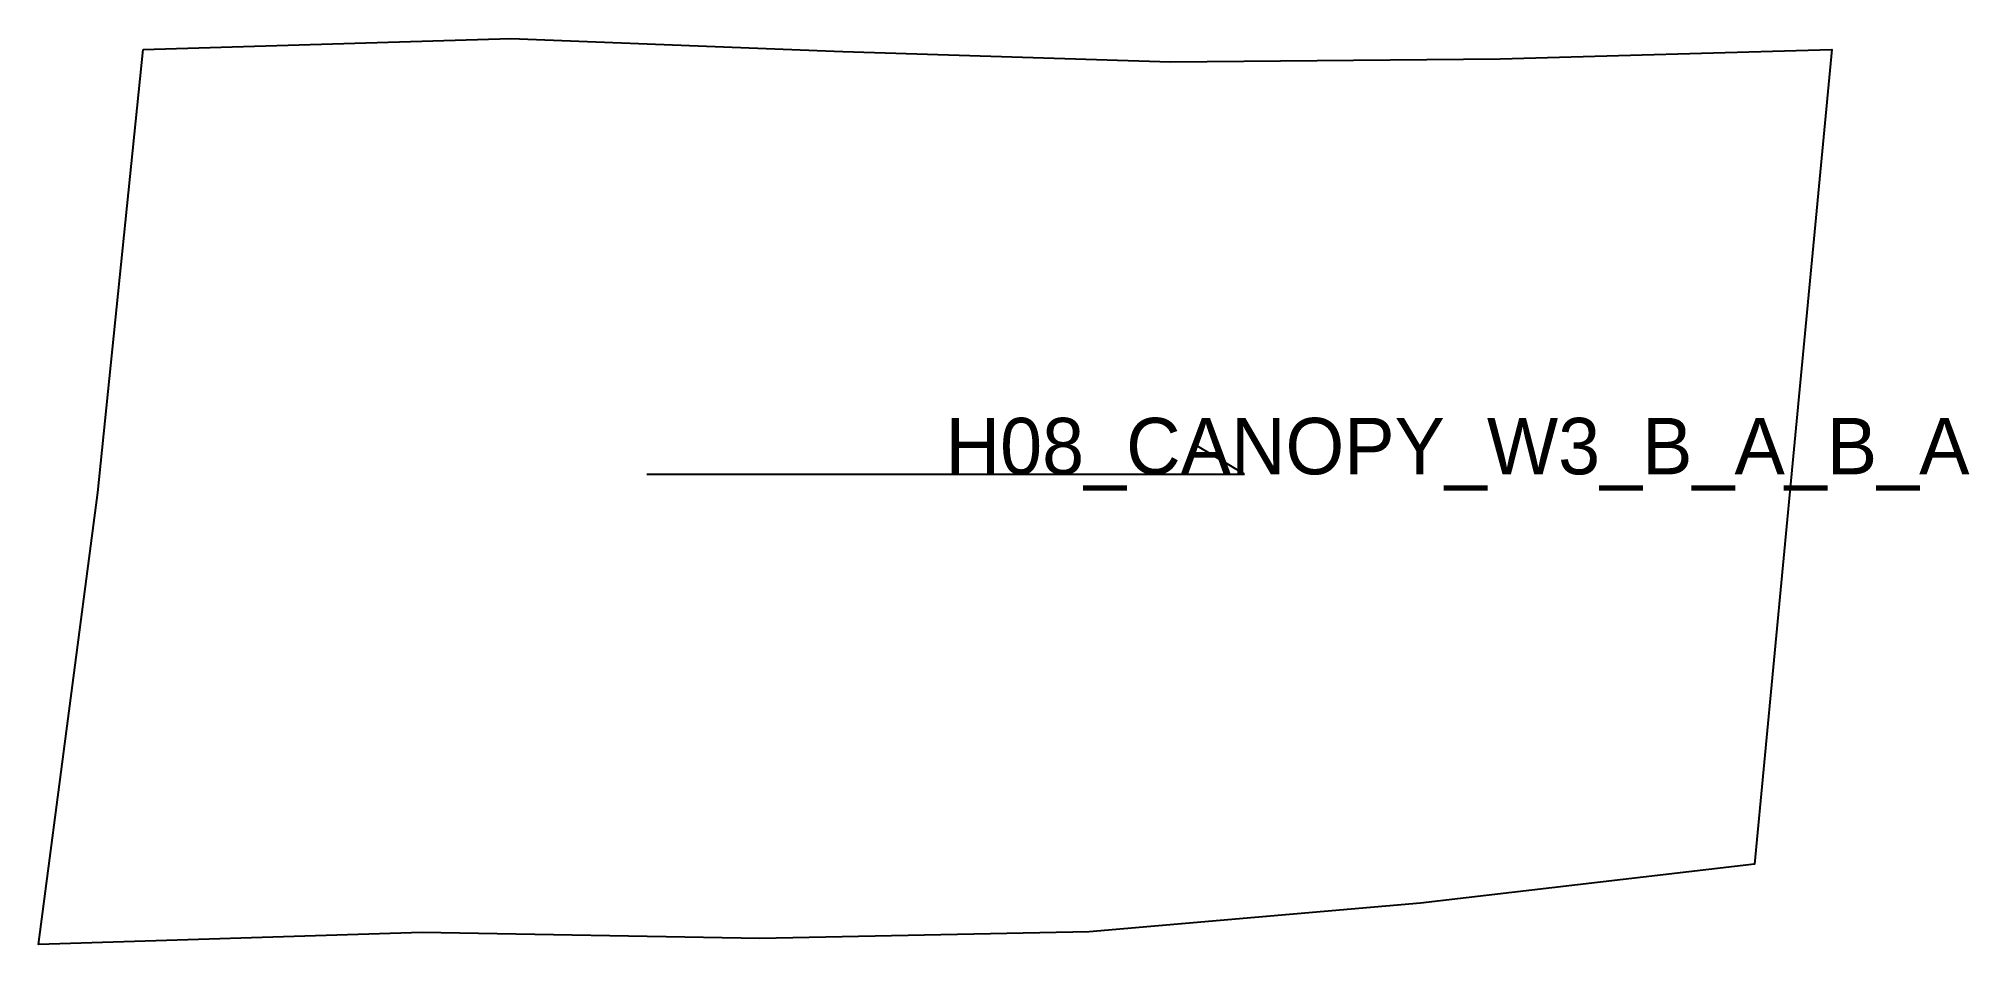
# Model space of a CAD drawing. Header units: millimetres. Extents: x -11 to 194, y -95 to 1.
import ezdxf

# ---------------------------------------------------------------- set-up
doc = ezdxf.new("R2010")
doc.units = ezdxf.units.MM
for name, color, linetype in [('CUT', 1, 'Continuous'), ('GRAIN', 3, 'Continuous'), ('LABEL', 7, 'Continuous'), ('SEW', 5, 'Continuous')]:
    doc.layers.add(name, color=color, linetype=linetype)

msp = doc.modelspace()

# ---------------------------------------------------------------- linework, layer by layer
at = {"layer": 'CUT'}
msp.add_lwpolyline([(0, 0), (39.07, 1.16), (74.36, -0.21), (109.18, -1.3), (144.2, -0.99), (179.45, 0), (175.36, -43.24), (171.24, -86.61), (135.75, -90.77), (100.53, -93.79), (65.52, -94.52), (29.64, -93.87), (-11.11, -95.14), (-4.81, -47.08), (0, 0)], close=True, dxfattribs=at)
at = {"layer": 'GRAIN'}
for p, q in [((117.04, -45.16), (112.04, -42.16)), ((53.52, -45.16), (117.04, -45.16))]:
    msp.add_line(p, q, dxfattribs=at)
at = {"layer": 'SEW'}
msp.add_lwpolyline([(0, 0), (39.07, 1.16), (74.36, -0.21), (109.18, -1.3), (144.2, -0.99), (179.45, 0), (175.36, -43.24), (171.24, -86.61), (135.75, -90.77), (100.53, -93.79), (65.52, -94.52), (29.64, -93.87), (-11.11, -95.14), (-4.81, -47.08)], close=True, dxfattribs=at)

# ---------------------------------------------------------------- texts
at = {"layer": 'LABEL'}
msp.add_text('H08_CANOPY_W3_B_A_B_A', height=6, dxfattribs=at).set_placement((85.28, -45.16))

doc.saveas('drawing.dxf')
